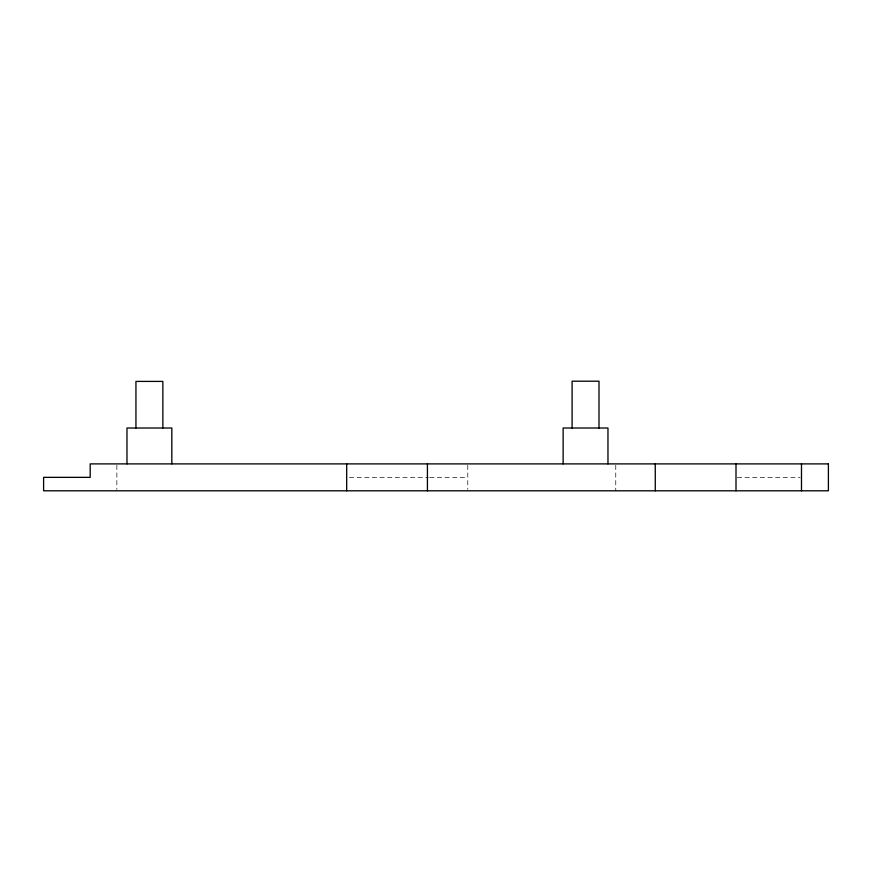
<?xml version="1.0" encoding="UTF-8"?>
<svg xmlns="http://www.w3.org/2000/svg" width="872" height="872" viewBox="0 0 872 872"><rect width="100%" height="100%" fill="white"/><g stroke="black" fill="none" stroke-linecap="round" stroke-linejoin="round"><path stroke-width="0.65" stroke-dasharray="4.36 3.27" d="M349.4 477.355L428.326 477.355M429.689 477.355L467.784 477.355M737.341 477.355L800.147 477.355M615.763 465.245L615.763 490.805M467.784 465.245L467.784 489.465M116.859 465.245L116.859 489.465"/><path stroke-width="1.31" d="M801.488 463.893L801.488 490.805M736.001 463.893L736.001 490.805M655.264 463.893L655.264 490.805M607.969 463.893L607.969 428.01L563.127 428.01L563.127 463.893M598.999 428.01L598.999 381.195L572.097 381.195L572.097 428.01M427.422 463.893L427.422 490.805M346.685 463.893L346.685 490.805M171.828 463.893L171.828 428.01L126.974 428.01L126.974 463.893M162.857 428.01L162.857 381.413L135.945 381.413L135.945 428.01M828.4 463.893L90.187 463.893L90.187 477.355L43.6 477.355L43.6 490.805L828.4 490.805L828.4 463.893"/></g></svg>
